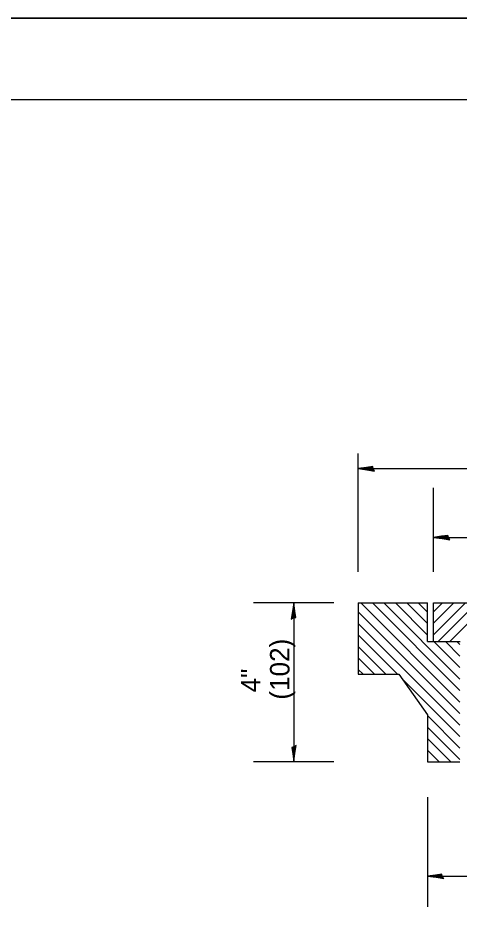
# Model space of a CAD drawing. Extents: x 56621 to 57301, y 43506 to 43946.
# Drawn here: x 57096.2 to 57150.6, y 43834 to 43945.6 of the extents above; entities that cross this region are included whole.
import ezdxf

# ---------------------------------------------------------------- set-up
doc = ezdxf.new("R2010")
doc.units = 0
for name, color, linetype in [('Design_EX_Roadway Notes', 7, 'Continuous'), ('Level 48', 7, 'Continuous'), ('Sheets_50 Reference Boundary', 7, 'Continuous'), ('Sheets_General Details', 7, 'Continuous'), ('Sheets_Printer Plotting Border', 7, 'Continuous'), ('Topo_Building', 7, 'Continuous')]:
    doc.layers.add(name, color=color, linetype=linetype)

msp = doc.modelspace()

# ---------------------------------------------------------------- linework, layer by layer
at = {"layer": 'Design_EX_Roadway Notes'}
for p, q in [((57138.08, 43877.47), (57138.08, 43892.01)), ((57138.08, 43890.15), (57202.95, 43890.15)), ((57147.34, 43877.47), (57147.34, 43887.78)), ((57147.34, 43881.7), (57193.83, 43881.7)), ((57135.07, 43873.63), (57125.2, 43873.63)), ((57130.14, 43873.63), (57130.14, 43854.09)), ((57135.07, 43854.08), (57125.2, 43854.08)), ((57146.59, 43849.75), (57146.59, 43836.24)), ((57146.59, 43840.04), (57194.5, 43840.04))]:
    msp.add_line(p, q, dxfattribs=at)
for points in [[(57139.92, 43890.12), (57139.86, 43890.4), (57139.08, 43890.28), (57138.08, 43890.15), (57139.15, 43890), (57140.08, 43889.84), (57139.92, 43890.12), (57139.84, 43890.3), (57138.76, 43890.15), (57139.94, 43889.94), (57139.77, 43890.17), (57139.27, 43890.14), (57139.75, 43890.07)], [(57149.17, 43881.67), (57149.11, 43881.94), (57148.33, 43881.83), (57147.34, 43881.7), (57148.4, 43881.55), (57149.34, 43881.39), (57149.17, 43881.67), (57149.09, 43881.85), (57148.01, 43881.7), (57149.19, 43881.49), (57149.02, 43881.72), (57148.52, 43881.69), (57149, 43881.62)], [(57130.11, 43871.8), (57130.38, 43871.86), (57130.26, 43872.64), (57130.14, 43873.63), (57129.99, 43872.57), (57129.83, 43871.63), (57130.11, 43871.8), (57130.29, 43871.88), (57130.13, 43872.96), (57129.93, 43871.78), (57130.16, 43871.95), (57130.13, 43872.45), (57130.06, 43871.97)], [(57130.16, 43855.93), (57129.89, 43855.87), (57130.01, 43855.09), (57130.14, 43854.09), (57130.28, 43855.16), (57130.45, 43856.09), (57130.16, 43855.93), (57129.98, 43855.85), (57130.14, 43854.76), (57130.35, 43855.95), (57130.11, 43855.77), (57130.14, 43855.27), (57130.22, 43855.75)], [(57148.42, 43840.01), (57148.36, 43840.29), (57147.58, 43840.17), (57146.59, 43840.04), (57147.65, 43839.89), (57148.59, 43839.73), (57148.42, 43840.01), (57148.34, 43840.19), (57147.26, 43840.04), (57148.44, 43839.83), (57148.26, 43840.06), (57147.77, 43840.03), (57148.25, 43839.96)]]:
    msp.add_lwpolyline(points, dxfattribs=at)
at = {"layer": 'Level 48'}
msp.add_lwpolyline([(56621.02, 43945.56), (57301.02, 43945.56), (57301.02, 43505.56), (56621.02, 43505.56)], close=True, dxfattribs=at)
at = {"layer": 'Sheets_50 Reference Boundary'}
msp.add_lwpolyline([(56661.02, 43935.56), (57291.02, 43935.56), (57291.02, 43535.56), (56661.02, 43535.56)], close=True, dxfattribs=at)
at = {"layer": 'Sheets_General Details'}
for p, q in [((57301.02, 43945.56), (56621.02, 43945.56)), ((57138.08, 43873.63), (57138.08, 43864.89)), ((57138.08, 43873.63), (57146.59, 43873.63)), ((57146.59, 43868.89), (57146.59, 43873.63)), ((57147.34, 43868.89), (57147.34, 43873.63)), ((57147.34, 43873.63), (57193.83, 43873.63)), ((57146.59, 43868.89), (57150.61, 43868.89)), ((57138.08, 43864.89), (57143.08, 43864.89)), ((57143.08, 43864.89), (57146.59, 43859.89)), ((57146.59, 43859.89), (57146.59, 43854.08)), ((57146.59, 43854.08), (57150.59, 43854.08))]:
    msp.add_line(p, q, dxfattribs=at)
msp.add_lwpolyline([(56661.02, 43935.56), (57291.02, 43935.56), (57291.02, 43515.56), (56661.02, 43515.56)], close=True, dxfattribs=at)
at = {"layer": 'Sheets_Printer Plotting Border'}
msp.add_lwpolyline([(56621.02, 43505.56), (57301.02, 43505.56), (57301.02, 43945.56), (56621.02, 43945.56)], close=True, dxfattribs=at)
at = {"layer": 'Topo_Building'}
for points in [[(57150.58, 43861.44), (57138.39, 43873.63)], [(57150.58, 43862.86), (57139.81, 43873.63)], [(57150.58, 43864.27), (57141.22, 43873.63)], [(57146.59, 43869.68), (57142.64, 43873.63)], [(57146.59, 43871.1), (57144.05, 43873.63)], [(57146.59, 43872.51), (57145.46, 43873.63)], [(57147.34, 43869.71), (57151.26, 43873.63)], [(57147.34, 43871.13), (57149.84, 43873.63)], [(57147.34, 43872.54), (57148.43, 43873.63)], [(57147.92, 43868.89), (57152.67, 43873.63)], [(57149.34, 43868.89), (57154.09, 43873.63)], [(57150.58, 43860.03), (57138.08, 43872.53)], [(57150.58, 43858.61), (57138.08, 43871.11)], [(57142.9, 43864.89), (57138.08, 43869.7)], [(57150.58, 43865.68), (57147.38, 43868.89)], [(57150.58, 43867.1), (57148.8, 43868.89)], [(57150.58, 43868.51), (57150.21, 43868.89)], [(57141.49, 43864.89), (57138.08, 43868.29)], [(57140.07, 43864.89), (57138.08, 43866.87)], [(57138.66, 43864.89), (57138.08, 43865.46)], [(57150.58, 43857.2), (57143.52, 43864.26)], [(57150.58, 43855.78), (57146.59, 43859.78)], [(57150.58, 43854.37), (57146.59, 43858.37)], [(57149.47, 43854.08), (57146.59, 43856.96)], [(57148.05, 43854.08), (57146.59, 43855.54)], [(57146.64, 43854.08), (57146.59, 43854.13)]]:
    msp.add_lwpolyline(points, dxfattribs=at)

# ---------------------------------------------------------------- texts
at = {"layer": 'Design_EX_Roadway Notes'}
for s, p in [('(102)', (57129.61, 43861.74)), (' 4"', (57126.03, 43861.74))]:
    msp.add_text(s, height=2.4, rotation=90, dxfattribs=at).set_placement(p)

doc.saveas('drawing.dxf')
